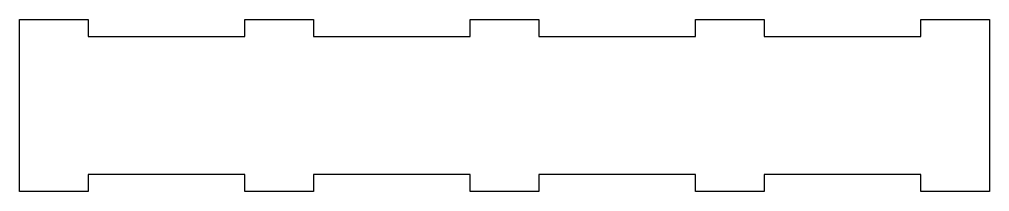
# Model space of a CAD drawing. Header units: millimetres. Extents: x -141 to 141, y -170 to -120.
import ezdxf

# ---------------------------------------------------------------- set-up
doc = ezdxf.new("R2010")
doc.units = ezdxf.units.MM
doc.layers.get('0').update_dxf_attribs({"linetype": 'CONTINUOUS'})

msp = doc.modelspace()

# ---------------------------------------------------------------- linework, layer by layer
msp.add_lwpolyline([(141, -120), (141, -170), (121, -170), (121, -165), (75.5, -165), (75.5, -170), (55.5, -170), (55.5, -165), (10, -165), (10, -170), (-10, -170), (-10, -165), (-55.5, -165), (-55.5, -170), (-75.5, -170), (-75.5, -165), (-121, -165), (-121, -170), (-141, -170), (-141, -120), (-121, -120), (-121, -125), (-75.5, -125), (-75.5, -120), (-55.5, -120), (-55.5, -125), (-10, -125), (-10, -120), (10, -120), (10, -125), (55.5, -125), (55.5, -120), (75.5, -120), (75.5, -125), (121, -125), (121, -120)], close=True)

doc.saveas('drawing.dxf')
